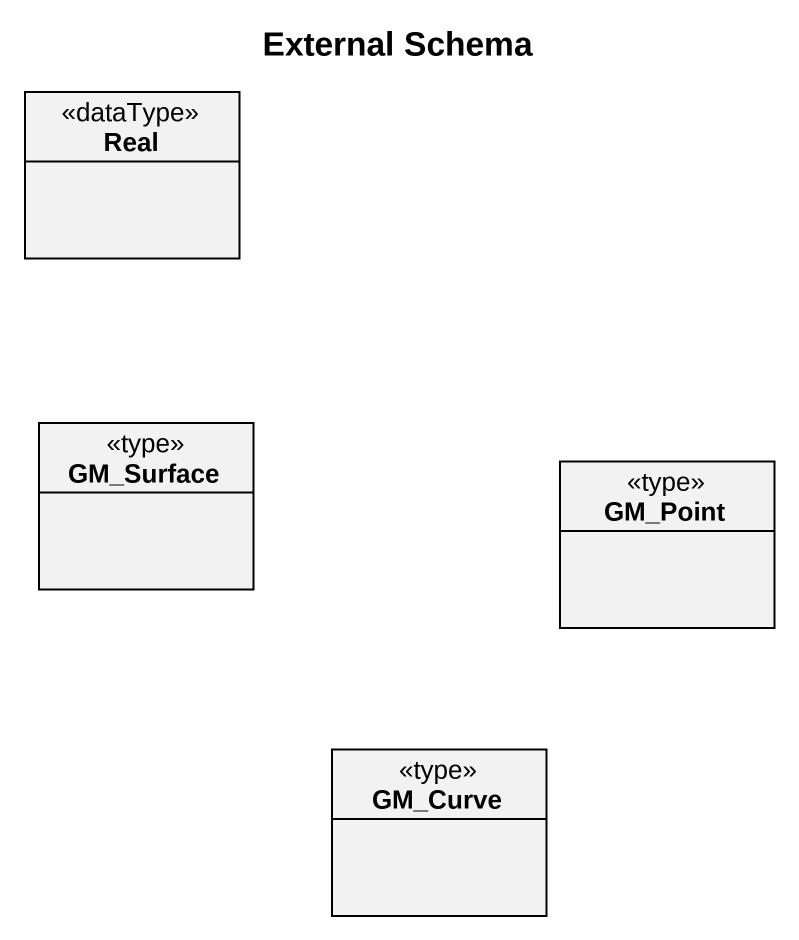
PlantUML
@startuml
title External Schema
hide circle
hide empty members
class Real <<dataType>>
class GM_Surface <<type>>
class GM_Point <<type>>
class GM_Curve <<type>>
@enduml
